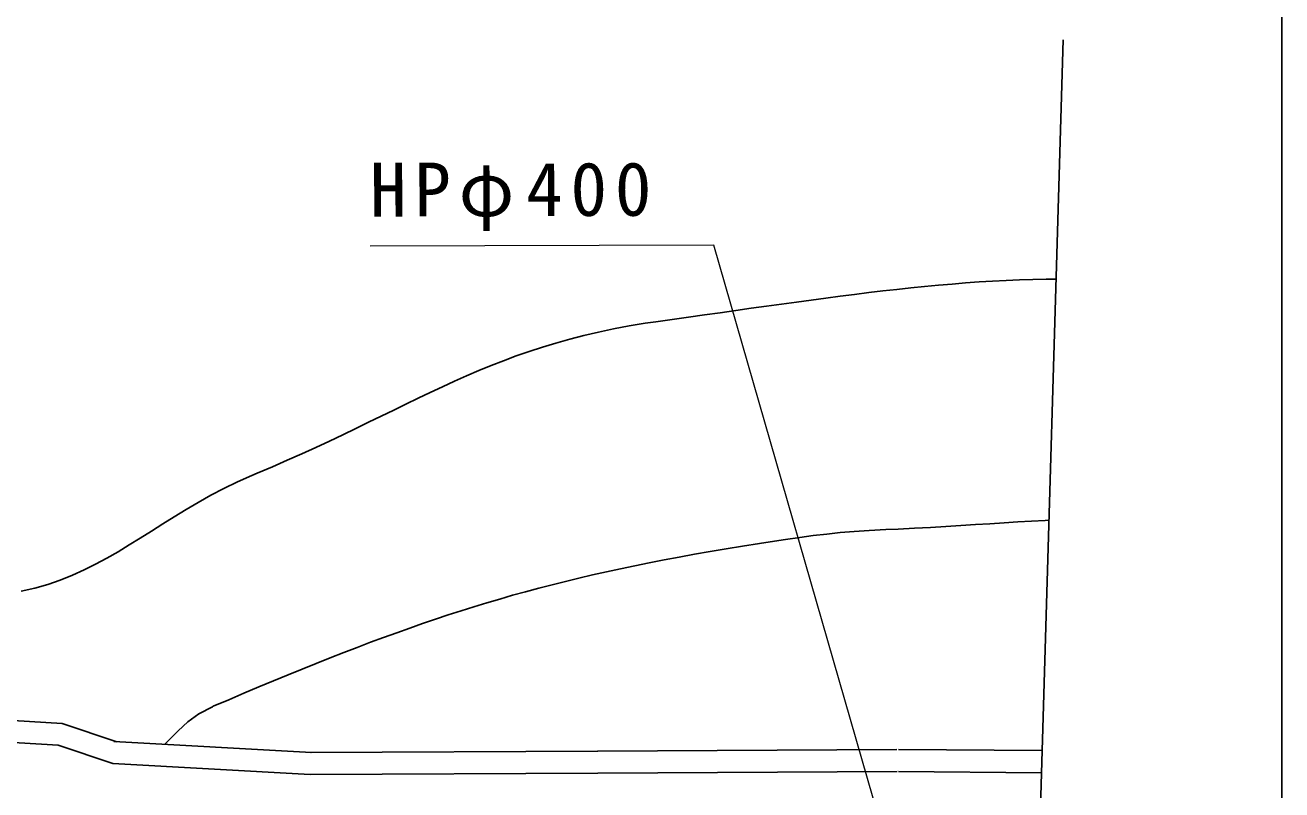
# Model space of a CAD drawing. Units: millimetres, scale not verified. Extents: x 40000 to 680000, y 20000 to 380000.
# Drawn here: x 536272 to 579000, y 299263 to 325258 of the extents above; entities that cross this region are included whole.
import ezdxf

# ---------------------------------------------------------------- set-up
doc = ezdxf.new("R2010")
doc.units = ezdxf.units.MM
doc.header["$LTSCALE"] = 1000
for name, color, linetype, lineweight in [('M-BGD', 7, 'Continuous', 25), ('M-BMK-OTRS', 5, 'Continuous', 25), ('M-STR-HTXT', 7, 'Continuous', 13), ('M-TTL-BAND', 7, 'Continuous', 25)]:
    doc.layers.add(name, color=color, linetype=linetype, lineweight=lineweight)
doc.styles.add('ＭＳ ゴシック', font='')
doc.styles.get('ＭＳ ゴシック').set_extended_font_data('MS Gothic')

msp = doc.modelspace()

# ---------------------------------------------------------------- linework, layer by layer
at = {"layer": 'M-BGD'}
for p, q in [((570530, 316610), (570982, 316618)), ((570982, 316618), (571321, 316621)), ((564956, 316167), (565436, 316223)), ((565436, 316223), (565912, 316277)), ((565912, 316277), (566385, 316328)), ((566385, 316328), (566855, 316375)), ((566855, 316375), (567322, 316418)), ((567322, 316418), (567786, 316458)), ((567786, 316458), (568248, 316495)), ((568248, 316495), (568708, 316527)), ((568708, 316527), (569166, 316554)), ((569166, 316554), (569622, 316577)), ((569622, 316577), (570076, 316596)), ((570076, 316596), (570530, 316610)), ((561475, 315705), (561987, 315776)), ((561987, 315776), (562493, 315847)), ((562493, 315847), (562995, 315915)), ((562995, 315915), (563492, 315981)), ((563492, 315981), (563984, 316045)), ((563984, 316045), (564472, 316107)), ((564472, 316107), (564956, 316167)), ((558276, 315253), (558825, 315330)), ((558825, 315330), (559368, 315406)), ((559368, 315406), (559904, 315482)), ((559904, 315482), (560433, 315558)), ((560433, 315558), (560957, 315632)), ((560957, 315632), (561475, 315705)), ((555765, 314826), (556277, 314934)), ((556277, 314934), (556805, 315032)), ((556805, 315032), (557350, 315122)), ((557350, 315122), (557720, 315175)), ((557720, 315175), (558276, 315253)), ((554317, 314453), (554787, 314585)), ((554787, 314585), (555269, 314710)), ((555269, 314710), (555765, 314826)), ((552972, 314012), (553411, 314166)), ((553411, 314166), (553859, 314313)), ((553859, 314313), (554317, 314453)), ((551697, 313513), (552117, 313685)), ((552117, 313685), (552541, 313852)), ((552541, 313852), (552972, 314012)), ((550869, 313152), (551282, 313335)), ((551282, 313335), (551697, 313513)), ((549635, 312576), (550047, 312772)), ((550047, 312772), (550458, 312964)), ((550458, 312964), (550869, 313152)), ((548803, 312173), (549221, 312376)), ((549221, 312376), (549635, 312576)), ((547952, 311757), (548381, 311966)), ((548381, 311966), (548803, 312173)), ((547072, 311332), (547517, 311546)), ((547517, 311546), (547952, 311757)), ((546153, 310901), (546618, 311117)), ((546618, 311117), (547072, 311332)), ((545185, 310465), (545676, 310683)), ((545676, 310683), (546153, 310901)), ((544158, 310029), (544679, 310247)), ((544679, 310247), (545185, 310465)), ((543491, 309736), (543976, 309953)), ((543976, 309953), (544158, 310029)), ((542584, 309276), (543028, 309509)), ((543028, 309509), (543491, 309736)), ((541744, 308794), (542157, 309037)), ((542157, 309037), (542584, 309276)), ((540951, 308304), (541342, 308549)), ((541342, 308549), (541744, 308794)), ((540566, 308061), (540951, 308304)), ((564974, 308083), (564463, 308049)), ((565531, 308111), (564974, 308083)), ((565955, 308129), (565531, 308111)), ((566513, 308156), (565955, 308129)), ((567054, 308185), (566513, 308156)), ((567580, 308215), (567054, 308185)), ((568090, 308246), (567580, 308215)), ((568589, 308278), (568090, 308246)), ((569076, 308309), (568589, 308278)), ((569553, 308339), (569076, 308309)), ((570023, 308369), (569553, 308339)), ((570487, 308397), (570023, 308369)), ((570947, 308423), (570487, 308397)), ((571081, 308430), (570947, 308423)), ((539809, 307587), (540186, 307822)), ((540186, 307822), (540566, 308061)), ((561602, 307691), (561235, 307634)), ((562122, 307770), (561602, 307691)), ((562607, 307841), (562122, 307770)), ((563070, 307904), (562607, 307841)), ((563525, 307960), (563070, 307904)), ((563984, 308008), (563525, 307960)), ((564463, 308049), (563984, 308008)), ((539053, 307142), (539432, 307360)), ((539432, 307360), (539809, 307587)), ((559032, 307270), (558509, 307176)), ((559565, 307363), (559032, 307270)), ((560110, 307455), (559565, 307363)), ((560666, 307545), (560110, 307455)), ((561235, 307634), (560666, 307545)), ((538278, 306740), (538669, 306934)), ((538669, 306934), (539053, 307142)), ((557000, 306882), (556514, 306780)), ((557494, 306982), (557000, 306882)), ((557997, 307080), (557494, 306982)), ((558509, 307176), (557997, 307080)), ((537040, 306249), (537466, 306395)), ((537466, 306395), (537878, 306559)), ((537878, 306559), (538278, 306740)), ((555099, 306461), (554640, 306350)), ((555564, 306570), (555099, 306461)), ((556036, 306676), (555564, 306570)), ((556514, 306780), (556036, 306676)), ((536136, 306018), (536597, 306123)), ((536597, 306123), (537040, 306249)), ((553290, 305999), (552847, 305876)), ((553736, 306119), (553290, 305999)), ((554186, 306236), (553736, 306119)), ((554640, 306350), (554186, 306236)), ((551969, 305620), (551532, 305487)), ((552407, 305750), (551969, 305620)), ((552847, 305876), (552407, 305750)), ((550660, 305209), (550224, 305065)), ((551096, 305350), (550660, 305209)), ((551532, 305487), (551096, 305350)), ((549347, 304763), (548906, 304606)), ((549786, 304916), (549347, 304763)), ((550224, 305065), (549786, 304916)), ((548013, 304278), (547560, 304106)), ((548461, 304444), (548013, 304278)), ((548906, 304606), (548461, 304444)), ((547103, 303930), (546640, 303749)), ((547560, 304106), (547103, 303930)), ((545695, 303371), (545213, 303174)), ((546171, 303563), (545695, 303371)), ((546640, 303749), (546171, 303563)), ((544722, 302972), (544222, 302763)), ((545213, 303174), (544722, 302972)), ((543713, 302549), (543195, 302329)), ((544222, 302763), (543713, 302549)), ((542638, 302090), (542181, 301850)), ((542666, 302103), (542638, 302090)), ((543195, 302329), (542666, 302103)), ((533379, 301772), (537536, 301520)), ((542181, 301850), (541807, 301574)), ((537536, 301520), (539391, 300899)), ((541480, 301274), (541011, 300809)), ((541807, 301574), (541480, 301274)), ((533395, 301020), (537392, 300777)), ((539290, 300904), (546004, 300534)), ((537392, 300777), (539249, 300156)), ((545959, 300535), (555738, 300584)), ((555736, 300584), (565914, 300639)), ((565968, 300639), (570851, 300596)), ((539249, 300156), (545963, 299785)), ((545963, 299785), (555741, 299834)), ((555740, 299834), (565918, 299889)), ((565962, 299889), (570829, 299846))]:
    msp.add_line(p, q, dxfattribs=at)
at = {"layer": 'M-BMK-OTRS'}
msp.add_line((571560, 324760), (570424, 286039), dxfattribs=at)
at = {"layer": 'M-STR-HTXT'}
for p, q in [((559686, 317778), (547998, 317750)), ((566608, 293769), (559686, 317778))]:
    msp.add_line(p, q, dxfattribs=at)
at = {"layer": 'M-TTL-BAND'}
msp.add_line((579000, 20000), (579000, 370000), dxfattribs=at)

# ---------------------------------------------------------------- texts
at = {"layer": 'M-STR-HTXT', "insert": (547997, 318250), "char_height": 1833, "attachment_point": 7, "rotation": 0.184, "style": 'ＭＳ ゴシック'}
msp.add_mtext('\\T1.21;HPφ400', dxfattribs=at)

doc.saveas('drawing.dxf')
